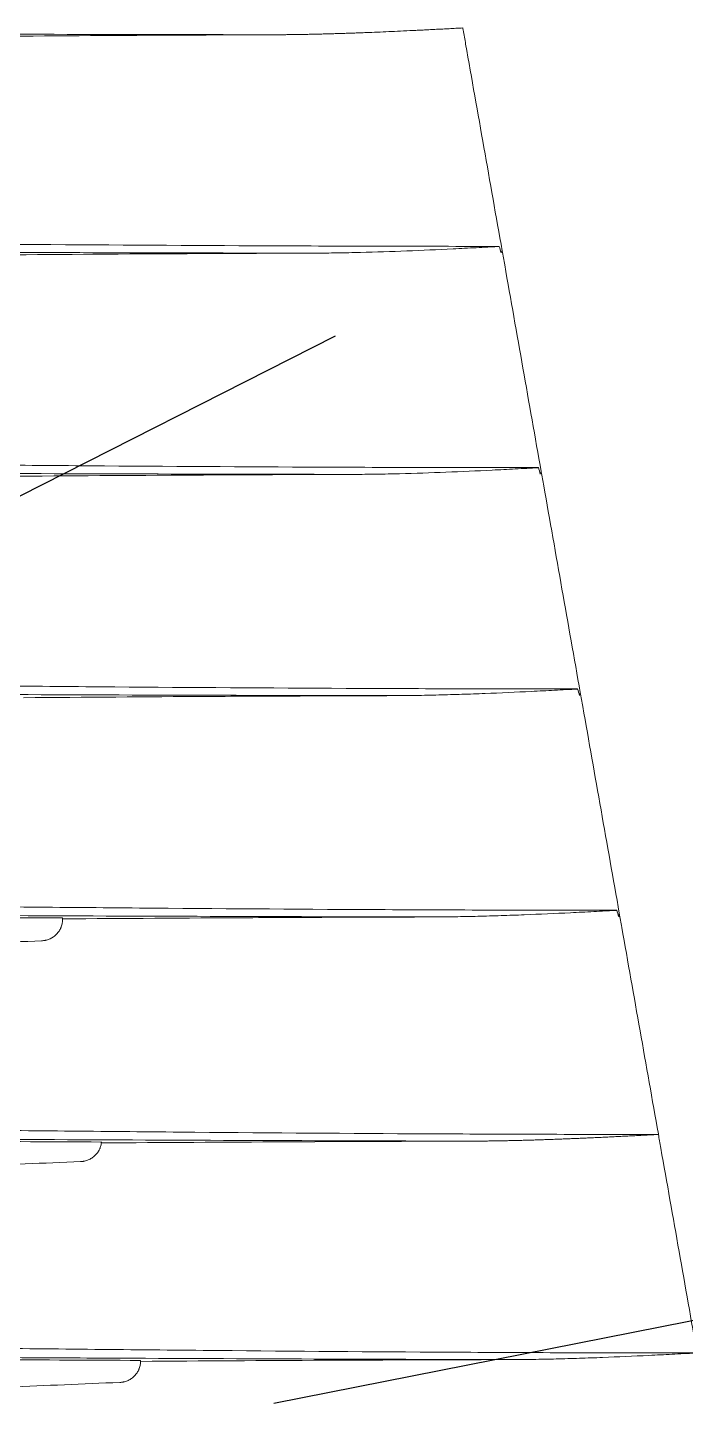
# Model space of a CAD drawing. Header units: inches. Extents: x 3778 to 56227, y -16914 to 35091.
# Drawn here: x 39138.7 to 39185, y -10974.3 to -10875.8 of the extents above; entities that cross this region are included whole.
import ezdxf

# ---------------------------------------------------------------- set-up
doc = ezdxf.new("R2010")
doc.units = ezdxf.units.IN
doc.header["$LTSCALE"] = 100
doc.header["$MEASUREMENT"] = 0
doc.linetypes.add('DH-HID2', pattern=[1.2, 0.8, -0.4])
doc.layers.add('2-con', color=2, linetype='Continuous')
doc.layers.add('FU-FURM', color=251, linetype='DH-HID2')
doc.layers.add('mark-B', color=2, linetype='Continuous', lineweight=20)

# ---------------------------------------------------------------- blocks, each defined once
blk = doc.blocks.new('cjscjdeh')
at = {"layer": 'FU-FURM', "color": 8}
for p, q in [((147752.518, 70326.214), (146763.517, 69824.754)), ((146763.517, 69824.754), (147938.517, 70056.216))]:
    blk.add_line(p, q, dxfattribs=at)
blk = doc.blocks.new('무풍1way 일반')
at = {"layer": 'mark-B'}
for points, knots in [([(-374.704, -83.689), (-380.127, -83.689), (-390.972, -83.815), (-407.212, -84.286), (-423.421, -84.945), (-439.611, -85.698), (-453.003, -86.32), (-461.005, -86.658), (-463.608, -86.762)], [0, 0, 0, 0, 0.182428, 0.364856, 0.547284, 0.729713, 0.912141, 1, 1, 1, 1]), ([(-465.076, -88.15), (-465.069, -88.059), (-465.053, -87.969), (-465.018, -87.838), (-465.004, -87.795), (-464.98, -87.73), (-464.972, -87.709), (-464.954, -87.667), (-464.944, -87.646), (-464.895, -87.542), (-464.848, -87.464), (-464.766, -87.353), (-464.738, -87.317), (-464.692, -87.265), (-464.676, -87.248), (-464.644, -87.215), (-464.627, -87.198), (-464.543, -87.119), (-464.471, -87.062), (-464.355, -86.987), (-464.314, -86.963), (-464.232, -86.92), (-464.19, -86.9), (-464.062, -86.846), (-463.974, -86.818), (-463.861, -86.793), (-463.838, -86.788), (-463.792, -86.78), (-463.769, -86.777), (-463.7, -86.768), (-463.654, -86.764), (-463.608, -86.762)], [0, 0, 0, 0, 0.125, 0.125, 0.1875, 0.1875, 0.21875, 0.21875, 0.25, 0.25, 0.375, 0.375, 0.4375, 0.4375, 0.46875, 0.46875, 0.5, 0.5, 0.625, 0.625, 0.6875, 0.6875, 0.75, 0.75, 0.875, 0.875, 0.90625, 0.90625, 0.9375, 0.9375, 1, 1, 1, 1]), ([(-504.185, -88.841), (-504.185, -88.84), (-504.185, -88.84), (-504.185, -88.84), (-504.184, -88.84), (-504.184, -88.839), (-504.183, -88.839), (-504.182, -88.839), (-504.181, -88.839), (-504.178, -88.838), (-504.175, -88.838), (-504.169, -88.837), (-504.165, -88.836), (-504.152, -88.835), (-504.144, -88.834), (-504.118, -88.832), (-504.101, -88.831), (-504.05, -88.828), (-504.016, -88.826), (-503.914, -88.82), (-503.846, -88.816), (-503.642, -88.805), (-503.506, -88.798), (-503.098, -88.776), (-502.826, -88.762), (-502.01, -88.72), (-501.466, -88.693), (-499.833, -88.614), (-498.745, -88.566), (-497.112, -88.502), (-496.567, -88.483), (-495.478, -88.448), (-494.934, -88.432), (-493.845, -88.405), (-493.301, -88.395), (-492.212, -88.378), (-491.667, -88.373), (-491.123, -88.372)], [0, 0, 0, 0, 0.000061, 0.000061, 0.000122, 0.000122, 0.000244, 0.000244, 0.000488, 0.000488, 0.000977, 0.000977, 0.001953, 0.001953, 0.003906, 0.003906, 0.007812, 0.007812, 0.015625, 0.015625, 0.03125, 0.03125, 0.0625, 0.0625, 0.125, 0.125, 0.25, 0.25, 0.5, 0.5, 0.625, 0.625, 0.75, 0.75, 0.875, 0.875, 1, 1, 1, 1]), ([(-491.123, -88.372), (-488.949, -88.366), (-486.777, -88.36), (-482.434, -88.344), (-480.263, -88.335), (-473.753, -88.304), (-469.417, -88.278), (-465.083, -88.248)], [0, 0, 0, 0, 0.25, 0.25, 0.5, 0.5, 1, 1, 1, 1]), ([(-491.123, -88.372), (-486.221, -88.382), (-481.323, -88.398), (-471.532, -88.436), (-466.64, -88.458), (-459.302, -88.494), (-456.857, -88.506), (-451.967, -88.532), (-449.522, -88.544), (-444.633, -88.57), (-442.188, -88.583), (-437.298, -88.609), (-432.408, -88.634), (-427.517, -88.659), (-422.625, -88.682), (-420.179, -88.693), (-415.285, -88.714), (-412.837, -88.725), (-407.942, -88.743), (-405.494, -88.752), (-398.148, -88.776), (-393.25, -88.789), (-385.899, -88.802), (-383.449, -88.805), (-378.546, -88.81), (-376.094, -88.811), (-373.642, -88.811)], [0, 0, 0, 0, 0.125, 0.125, 0.25, 0.25, 0.3125, 0.3125, 0.375, 0.375, 0.4375, 0.4375, 0.5, 0.5625, 0.5625, 0.625, 0.625, 0.6875, 0.6875, 0.75, 0.75, 0.875, 0.875, 0.9375, 0.9375, 1, 1, 1, 1]), ([(-465.062, -88.315), (-461.263, -88.332), (-457.464, -88.35), (-449.868, -88.388), (-446.07, -88.407), (-438.475, -88.445), (-434.677, -88.464), (-427.08, -88.501), (-423.281, -88.519), (-415.681, -88.551), (-411.88, -88.566), (-404.276, -88.593), (-400.473, -88.605), (-392.864, -88.624), (-389.058, -88.632), (-383.347, -88.64), (-381.443, -88.642), (-377.636, -88.644), (-375.732, -88.645), (-373.828, -88.645)], [0, 0, 0, 0, 0.125, 0.125, 0.25, 0.25, 0.375, 0.375, 0.5, 0.5, 0.625, 0.625, 0.75, 0.75, 0.875, 0.875, 0.9375, 0.9375, 1, 1, 1, 1]), ([(-504.34, -88.71), (-503.91, -91.137), (-503.052, -95.99), (-502.194, -100.843), (-501.764, -103.27)], [0, 0, 0, 0, 0.5, 1, 1, 1, 1]), ([(-373.642, -89.695), (-373.727, -89.695), (-373.812, -89.695), (-373.982, -89.695), (-374.238, -89.695), (-374.834, -89.695), (-376.026, -89.695), (-378.409, -89.694), (-380.452, -89.691), (-384.537, -89.685), (-387.259, -89.678), (-395.426, -89.653), (-400.868, -89.629), (-409.028, -89.581), (-411.748, -89.563), (-417.186, -89.525), (-419.905, -89.504), (-425.342, -89.459), (-428.06, -89.434), (-433.494, -89.384), (-436.211, -89.357), (-441.644, -89.303), (-444.361, -89.274), (-449.794, -89.218), (-452.51, -89.189), (-457.943, -89.133), (-460.66, -89.105), (-466.095, -89.052), (-468.813, -89.027), (-476.967, -88.956), (-482.406, -88.916), (-490.569, -88.873), (-493.29, -88.862), (-498.736, -88.846), (-501.46, -88.841), (-504.185, -88.841)], [0, 0, 0, 0, 0.001953, 0.001953, 0.003906, 0.007812, 0.015625, 0.03125, 0.0625, 0.0625, 0.125, 0.125, 0.25, 0.25, 0.3125, 0.3125, 0.375, 0.375, 0.4375, 0.4375, 0.5, 0.5, 0.5625, 0.5625, 0.625, 0.625, 0.6875, 0.6875, 0.75, 0.75, 0.875, 0.875, 0.9375, 0.9375, 1, 1, 1, 1]), ([(-371.951, -99.253), (-377.376, -99.253), (-388.224, -99.379), (-404.466, -99.85), (-420.673, -100.509), (-436.858, -101.262), (-450.248, -101.884), (-458.251, -102.222), (-460.855, -102.326)], [0, 0, 0, 0, 0.182418, 0.364836, 0.547254, 0.729672, 0.91209, 1, 1, 1, 1]), ([(-538.937, -101.2), (-538.207, -105.348), (-537.478, -109.497), (-536.019, -117.794), (-535.29, -121.943), (-533.101, -134.39), (-531.642, -142.687), (-527.263, -167.582), (-524.342, -184.179), (-518.497, -217.373), (-515.573, -233.971), (-511.188, -258.87), (-509.727, -267.17), (-508.084, -276.507), (-507.901, -277.545), (-507.536, -279.62), (-507.353, -280.657), (-506.989, -282.732), (-506.807, -283.77), (-506.532, -285.326), (-506.441, -285.845), (-506.257, -286.882), (-505.981, -288.438), (-505.706, -289.994), (-505.435, -291.551), (-505.345, -292.07), (-505.209, -292.848), (-505.163, -293.107), (-505.07, -293.626), (-505.023, -293.885), (-504.88, -294.662), (-504.78, -295.179), (-504.619, -295.952), (-504.564, -296.209), (-504.448, -296.722), (-504.267, -297.49), (-504.066, -298.253), (-503.852, -299.012), (-503.742, -299.391), (-503.608, -299.832), (-503.54, -300.052), (-503.505, -300.162), (-503.49, -300.209), (-503.481, -300.241), (-503.476, -300.257), (-503.471, -300.272)], [0, 0, 0, 0, 0.0625, 0.0625, 0.125, 0.125, 0.25, 0.25, 0.5, 0.5, 0.75, 0.75, 0.875, 0.875, 0.890625, 0.890625, 0.90625, 0.90625, 0.921875, 0.921875, 0.929687, 0.929687, 0.9375, 0.953125, 0.953125, 0.960937, 0.960937, 0.964844, 0.964844, 0.96875, 0.96875, 0.976562, 0.976562, 0.980469, 0.980469, 0.984375, 0.992188, 0.992188, 0.996094, 0.998047, 0.999023, 0.999512, 0.999756, 0.999756, 1, 1, 1, 1]), ([(-462.325, -103.716), (-462.318, -103.625), (-462.302, -103.535), (-462.267, -103.404), (-462.253, -103.36), (-462.229, -103.296), (-462.221, -103.275), (-462.203, -103.232), (-462.193, -103.211), (-462.143, -103.108), (-462.096, -103.029), (-462.015, -102.918), (-461.986, -102.883), (-461.94, -102.83), (-461.924, -102.813), (-461.892, -102.78), (-461.876, -102.764), (-461.792, -102.684), (-461.719, -102.627), (-461.603, -102.552), (-461.563, -102.528), (-461.48, -102.484), (-461.438, -102.464), (-461.31, -102.411), (-461.222, -102.383), (-461.109, -102.357), (-461.086, -102.353), (-461.04, -102.345), (-461.017, -102.341), (-460.948, -102.332), (-460.901, -102.328), (-460.855, -102.326)], [0, 0, 0, 0, 0.125, 0.125, 0.1875, 0.1875, 0.21875, 0.21875, 0.25, 0.25, 0.375, 0.375, 0.4375, 0.4375, 0.46875, 0.46875, 0.5, 0.5, 0.625, 0.625, 0.6875, 0.6875, 0.75, 0.75, 0.875, 0.875, 0.90625, 0.90625, 0.9375, 0.9375, 1, 1, 1, 1]), ([(-501.593, -104.241), (-501.505, -104.236), (-501.329, -104.227), (-501.068, -104.214), (-500.809, -104.2), (-500.553, -104.187), (-500.299, -104.174), (-500.048, -104.161), (-499.8, -104.148), (-499.554, -104.136), (-499.31, -104.123), (-499.07, -104.111), (-498.832, -104.1), (-498.596, -104.088), (-498.363, -104.077), (-498.133, -104.065), (-497.905, -104.054), (-497.68, -104.044), (-497.457, -104.033), (-497.238, -104.023), (-497.02, -104.013), (-496.805, -104.003), (-496.593, -103.994), (-496.384, -103.984), (-496.177, -103.975), (-495.973, -103.966), (-495.771, -103.958), (-495.572, -103.949), (-495.375, -103.941), (-495.181, -103.934), (-494.917, -103.923), (-494.582, -103.91), (-494.179, -103.895), (-493.78, -103.881), (-493.386, -103.868), (-492.998, -103.856), (-492.614, -103.844), (-492.234, -103.833), (-491.86, -103.823), (-491.491, -103.814), (-491.126, -103.806), (-490.766, -103.799), (-490.411, -103.792), (-490.061, -103.786), (-489.716, -103.781), (-489.376, -103.778), (-489.04, -103.774), (-488.709, -103.772), (-488.491, -103.771), (-488.382, -103.771)], [0, 0, 0, 0, 0.019996, 0.039795, 0.059398, 0.078804, 0.098014, 0.117027, 0.135843, 0.154462, 0.172885, 0.191111, 0.20914, 0.226972, 0.244608, 0.262047, 0.279289, 0.296334, 0.313182, 0.329833, 0.346288, 0.362545, 0.378606, 0.394469, 0.410136, 0.425606, 0.440878, 0.455954, 0.470833, 0.485515, 0.5, 0.530904, 0.561441, 0.591609, 0.62141, 0.650842, 0.679907, 0.708603, 0.736932, 0.764893, 0.792486, 0.819711, 0.846569, 0.873059, 0.899182, 0.924937, 0.950325, 0.975346, 1, 1, 1, 1]), ([(-370.922, -105.072), (-371.007, -105.072), (-371.093, -105.072), (-371.263, -105.072), (-371.519, -105.072), (-372.115, -105.072), (-373.308, -105.072), (-375.693, -105.071), (-377.738, -105.068), (-381.826, -105.062), (-384.551, -105.056), (-392.724, -105.031), (-398.171, -105.007), (-406.339, -104.961), (-409.062, -104.944), (-414.506, -104.906), (-417.227, -104.885), (-422.669, -104.841), (-425.39, -104.818), (-430.83, -104.769), (-433.55, -104.743), (-438.989, -104.69), (-441.708, -104.662), (-447.147, -104.607), (-449.866, -104.579), (-455.306, -104.524), (-458.025, -104.497), (-463.466, -104.446), (-466.187, -104.421), (-474.35, -104.352), (-479.793, -104.313), (-487.964, -104.272), (-490.688, -104.261), (-496.139, -104.246), (-498.865, -104.242), (-501.592, -104.241)], [0, 0, 0, 0, 0.001953, 0.001953, 0.003906, 0.007812, 0.015625, 0.03125, 0.0625, 0.0625, 0.125, 0.125, 0.25, 0.25, 0.3125, 0.3125, 0.375, 0.375, 0.4375, 0.4375, 0.5, 0.5, 0.5625, 0.5625, 0.625, 0.625, 0.6875, 0.6875, 0.75, 0.75, 0.875, 0.875, 0.9375, 0.9375, 1, 1, 1, 1]), ([(-501.587, -104.274), (-501.158, -106.701), (-500.299, -111.554), (-499.441, -116.407), (-499.012, -118.834)], [0, 0, 0, 0, 0.5, 1, 1, 1, 1]), ([(-462.319, -103.643), (-466.656, -103.674), (-470.997, -103.7), (-477.512, -103.733), (-479.685, -103.742), (-484.032, -103.759), (-486.207, -103.765), (-488.382, -103.771)], [0, 0, 0, 0, 0.5, 0.5, 0.75, 0.75, 1, 1, 1, 1]), ([(-488.382, -103.771), (-483.482, -103.781), (-478.585, -103.796), (-468.796, -103.832), (-463.904, -103.853), (-456.567, -103.887), (-454.122, -103.899), (-449.233, -103.923), (-446.788, -103.935), (-441.899, -103.959), (-437.01, -103.984), (-429.675, -104.02), (-424.785, -104.043), (-419.893, -104.066), (-417.447, -104.076), (-412.554, -104.097), (-410.107, -104.106), (-405.213, -104.124), (-402.765, -104.133), (-395.421, -104.155), (-390.524, -104.168), (-383.176, -104.18), (-380.726, -104.183), (-375.825, -104.188), (-373.374, -104.189), (-370.922, -104.189)], [0, 0, 0, 0, 0.125, 0.125, 0.25, 0.25, 0.3125, 0.3125, 0.375, 0.375, 0.4375, 0.5, 0.5625, 0.5625, 0.625, 0.625, 0.6875, 0.6875, 0.75, 0.75, 0.875, 0.875, 0.9375, 0.9375, 1, 1, 1, 1]), ([(-462.299, -103.709), (-458.5, -103.725), (-454.703, -103.743), (-447.11, -103.778), (-443.314, -103.796), (-435.721, -103.833), (-431.925, -103.851), (-424.331, -103.885), (-420.533, -103.902), (-412.936, -103.933), (-409.137, -103.948), (-401.537, -103.974), (-397.736, -103.985), (-390.132, -104.003), (-386.328, -104.011), (-381.572, -104.017), (-380.621, -104.018), (-378.718, -104.02), (-377.767, -104.021), (-374.913, -104.023), (-373.01, -104.024), (-371.108, -104.024)], [0, 0, 0, 0, 0.125, 0.125, 0.25, 0.25, 0.375, 0.375, 0.5, 0.5, 0.625, 0.625, 0.75, 0.75, 0.875, 0.875, 0.90625, 0.90625, 0.9375, 0.9375, 1, 1, 1, 1]), ([(-369.199, -114.817), (-374.625, -114.817), (-385.477, -114.943), (-401.72, -115.414), (-417.924, -116.073), (-434.105, -116.826), (-447.493, -117.448), (-455.497, -117.786), (-458.102, -117.89)], [0, 0, 0, 0, 0.182407, 0.364815, 0.547222, 0.72963, 0.912037, 1, 1, 1, 1]), ([(-459.573, -119.282), (-459.567, -119.19), (-459.551, -119.101), (-459.516, -118.969), (-459.502, -118.926), (-459.478, -118.861), (-459.469, -118.84), (-459.451, -118.798), (-459.442, -118.776), (-459.392, -118.673), (-459.344, -118.594), (-459.263, -118.483), (-459.234, -118.447), (-459.188, -118.395), (-459.172, -118.378), (-459.14, -118.344), (-459.123, -118.328), (-459.039, -118.248), (-458.967, -118.191), (-458.869, -118.128), (-458.85, -118.116), (-458.81, -118.092), (-458.789, -118.081), (-458.727, -118.048), (-458.685, -118.028), (-458.557, -117.975), (-458.469, -117.947), (-458.355, -117.921), (-458.332, -117.917), (-458.286, -117.909), (-458.263, -117.905), (-458.194, -117.896), (-458.148, -117.892), (-458.102, -117.89)], [0, 0, 0, 0, 0.125, 0.125, 0.1875, 0.1875, 0.21875, 0.21875, 0.25, 0.25, 0.375, 0.375, 0.4375, 0.4375, 0.46875, 0.46875, 0.5, 0.5, 0.625, 0.625, 0.65625, 0.65625, 0.6875, 0.6875, 0.75, 0.75, 0.875, 0.875, 0.90625, 0.90625, 0.9375, 0.9375, 1, 1, 1, 1]), ([(-498.834, -119.838), (-498.405, -122.265), (-497.546, -127.118), (-496.688, -131.971), (-496.259, -134.398)], [0, 0, 0, 0, 0.5, 1, 1, 1, 1]), ([(-498.658, -120.044), (-498.658, -120.044), (-498.658, -120.043), (-498.657, -120.043), (-498.657, -120.043), (-498.656, -120.043), (-498.656, -120.042), (-498.654, -120.042), (-498.653, -120.042), (-498.65, -120.041), (-498.648, -120.041), (-498.642, -120.04), (-498.637, -120.04), (-498.625, -120.038), (-498.616, -120.038), (-498.591, -120.036), (-498.574, -120.034), (-498.523, -120.031), (-498.489, -120.029), (-498.387, -120.023), (-498.319, -120.019), (-498.115, -120.008), (-497.979, -120.001), (-497.572, -119.979), (-497.3, -119.965), (-496.484, -119.923), (-495.94, -119.896), (-494.309, -119.817), (-493.221, -119.768), (-491.589, -119.704), (-491.045, -119.685), (-489.957, -119.649), (-489.413, -119.633), (-488.325, -119.606), (-487.781, -119.595), (-486.693, -119.579), (-486.149, -119.573), (-485.605, -119.572)], [0, 0, 0, 0, 0.000061, 0.000061, 0.000122, 0.000122, 0.000244, 0.000244, 0.000488, 0.000488, 0.000977, 0.000977, 0.001953, 0.001953, 0.003906, 0.003906, 0.007813, 0.007813, 0.015625, 0.015625, 0.03125, 0.03125, 0.0625, 0.0625, 0.125, 0.125, 0.25, 0.25, 0.5, 0.5, 0.625, 0.625, 0.75, 0.75, 0.875, 0.875, 1, 1, 1, 1]), ([(-368.136, -120.823), (-368.221, -120.823), (-368.307, -120.823), (-368.477, -120.823), (-368.732, -120.823), (-369.328, -120.823), (-370.519, -120.823), (-372.901, -120.822), (-374.942, -120.82), (-379.025, -120.814), (-381.746, -120.808), (-389.909, -120.786), (-395.349, -120.764), (-403.508, -120.721), (-406.227, -120.706), (-411.665, -120.671), (-414.384, -120.652), (-419.821, -120.611), (-422.539, -120.589), (-427.974, -120.543), (-430.691, -120.519), (-436.125, -120.469), (-438.842, -120.443), (-444.276, -120.391), (-446.993, -120.365), (-452.427, -120.313), (-455.144, -120.287), (-460.579, -120.238), (-463.297, -120.215), (-471.451, -120.15), (-476.889, -120.113), (-485.049, -120.074), (-487.77, -120.063), (-493.213, -120.049), (-495.935, -120.045), (-498.658, -120.044)], [0, 0, 0, 0, 0.001953, 0.001953, 0.003906, 0.007812, 0.015625, 0.03125, 0.0625, 0.0625, 0.125, 0.125, 0.25, 0.25, 0.3125, 0.3125, 0.375, 0.375, 0.4375, 0.4375, 0.5, 0.5, 0.5625, 0.5625, 0.625, 0.625, 0.6875, 0.6875, 0.75, 0.75, 0.875, 0.875, 0.9375, 0.9375, 1, 1, 1, 1]), ([(-485.605, -119.572), (-483.433, -119.566), (-481.261, -119.558), (-476.921, -119.54), (-474.752, -119.53), (-468.247, -119.495), (-463.914, -119.467), (-459.585, -119.433)], [0, 0, 0, 0, 0.25, 0.25, 0.5, 0.5, 1, 1, 1, 1]), ([(-485.605, -119.572), (-480.706, -119.581), (-475.809, -119.594), (-466.02, -119.626), (-461.127, -119.644), (-453.79, -119.675), (-451.344, -119.685), (-446.453, -119.706), (-444.008, -119.717), (-439.117, -119.739), (-434.227, -119.761), (-426.89, -119.792), (-421.998, -119.813), (-417.106, -119.832), (-414.659, -119.841), (-409.765, -119.859), (-407.318, -119.868), (-402.423, -119.883), (-399.975, -119.89), (-392.631, -119.91), (-387.734, -119.921), (-380.387, -119.931), (-377.937, -119.934), (-373.037, -119.938), (-370.587, -119.939), (-368.136, -119.939)], [0, 0, 0, 0, 0.125, 0.125, 0.25, 0.25, 0.3125, 0.3125, 0.375, 0.375, 0.4375, 0.5, 0.5625, 0.5625, 0.625, 0.625, 0.6875, 0.6875, 0.75, 0.75, 0.875, 0.875, 0.9375, 0.9375, 1, 1, 1, 1]), ([(-459.564, -119.5), (-455.764, -119.514), (-451.964, -119.53), (-444.365, -119.561), (-440.566, -119.577), (-432.968, -119.609), (-429.169, -119.624), (-421.569, -119.655), (-417.769, -119.669), (-410.168, -119.696), (-406.366, -119.709), (-398.762, -119.731), (-394.959, -119.74), (-387.351, -119.756), (-383.546, -119.762), (-377.838, -119.769), (-375.935, -119.77), (-372.129, -119.772), (-370.226, -119.773), (-368.323, -119.773)], [0, 0, 0, 0, 0.125, 0.125, 0.25, 0.25, 0.375, 0.375, 0.5, 0.5, 0.625, 0.625, 0.75, 0.75, 0.875, 0.875, 0.9375, 0.9375, 1, 1, 1, 1]), ([(-496.081, -135.402), (-495.652, -137.829), (-494.794, -142.682), (-493.935, -147.535), (-493.506, -149.962)], [0, 0, 0, 0, 0.5, 1, 1, 1, 1]), ([(-495.895, -135.644), (-495.895, -135.643), (-495.895, -135.643), (-495.894, -135.643), (-495.894, -135.643), (-495.893, -135.642), (-495.893, -135.642), (-495.891, -135.642), (-495.89, -135.642), (-495.887, -135.641), (-495.885, -135.641), (-495.879, -135.64), (-495.874, -135.639), (-495.862, -135.638), (-495.853, -135.637), (-495.828, -135.635), (-495.811, -135.634), (-495.76, -135.631), (-495.726, -135.629), (-495.624, -135.623), (-495.556, -135.619), (-495.352, -135.608), (-495.216, -135.6), (-494.809, -135.579), (-494.537, -135.564), (-493.721, -135.522), (-493.178, -135.495), (-491.547, -135.416), (-490.459, -135.367), (-488.828, -135.303), (-488.284, -135.283), (-487.196, -135.248), (-486.652, -135.232), (-485.565, -135.205), (-485.021, -135.194), (-483.933, -135.177), (-483.389, -135.172), (-482.845, -135.17)], [0, 0, 0, 0, 0.000061, 0.000061, 0.000122, 0.000122, 0.000244, 0.000244, 0.000488, 0.000488, 0.000977, 0.000977, 0.001953, 0.001953, 0.003906, 0.003906, 0.007813, 0.007813, 0.015625, 0.015625, 0.03125, 0.03125, 0.0625, 0.0625, 0.125, 0.125, 0.25, 0.25, 0.5, 0.5, 0.625, 0.625, 0.75, 0.75, 0.875, 0.875, 1, 1, 1, 1]), ([(-365.384, -136.387), (-365.554, -136.387), (-365.724, -136.387), (-366.064, -136.387), (-366.574, -136.387), (-367.765, -136.387), (-370.146, -136.386), (-372.187, -136.384), (-376.269, -136.378), (-378.99, -136.373), (-387.151, -136.352), (-392.591, -136.332), (-400.749, -136.291), (-403.468, -136.276), (-408.906, -136.243), (-411.624, -136.225), (-417.061, -136.186), (-419.779, -136.166), (-425.214, -136.122), (-427.932, -136.098), (-433.366, -136.051), (-436.083, -136.026), (-441.517, -135.976), (-444.234, -135.951), (-449.669, -135.901), (-452.386, -135.877), (-457.821, -135.83), (-460.539, -135.808), (-468.693, -135.745), (-474.13, -135.71), (-482.289, -135.672), (-485.009, -135.662), (-490.451, -135.648), (-493.173, -135.644), (-495.895, -135.644)], [0, 0, 0, 0, 0.003906, 0.003906, 0.007813, 0.015625, 0.03125, 0.0625, 0.0625, 0.125, 0.125, 0.25, 0.25, 0.3125, 0.3125, 0.375, 0.375, 0.4375, 0.4375, 0.5, 0.5, 0.5625, 0.5625, 0.625, 0.625, 0.6875, 0.6875, 0.75, 0.75, 0.875, 0.875, 0.9375, 0.9375, 1, 1, 1, 1]), ([(-482.845, -135.17), (-480.673, -135.163), (-478.503, -135.155), (-474.163, -135.137), (-471.995, -135.126), (-465.492, -135.089), (-461.162, -135.059), (-456.836, -135.024)], [0, 0, 0, 0, 0.25, 0.25, 0.5, 0.5, 1, 1, 1, 1]), ([(-482.845, -135.17), (-477.947, -135.178), (-473.051, -135.19), (-463.263, -135.219), (-458.37, -135.236), (-451.032, -135.264), (-448.586, -135.273), (-443.695, -135.293), (-441.25, -135.302), (-436.359, -135.322), (-431.468, -135.342), (-424.131, -135.371), (-416.793, -135.398), (-411.9, -135.415), (-407.006, -135.431), (-404.559, -135.439), (-399.664, -135.453), (-397.216, -135.459), (-389.873, -135.477), (-384.977, -135.486), (-377.631, -135.496), (-375.182, -135.499), (-370.283, -135.502), (-367.834, -135.503), (-365.384, -135.503)], [0, 0, 0, 0, 0.125, 0.125, 0.25, 0.25, 0.3125, 0.3125, 0.375, 0.375, 0.4375, 0.5, 0.5625, 0.625, 0.625, 0.6875, 0.6875, 0.75, 0.75, 0.875, 0.875, 0.9375, 0.9375, 1, 1, 1, 1]), ([(-493.132, -151.242), (-493.132, -151.242), (-493.132, -151.242), (-493.131, -151.241), (-493.131, -151.241), (-493.13, -151.241), (-493.13, -151.241), (-493.128, -151.24), (-493.127, -151.24), (-493.124, -151.239), (-493.122, -151.239), (-493.116, -151.238), (-493.112, -151.238), (-493.099, -151.236), (-493.09, -151.236), (-493.065, -151.234), (-493.048, -151.232), (-492.997, -151.229), (-492.963, -151.227), (-492.861, -151.221), (-492.793, -151.217), (-492.59, -151.206), (-492.454, -151.199), (-492.046, -151.177), (-491.774, -151.163), (-490.959, -151.12), (-490.415, -151.093), (-488.784, -151.014), (-487.697, -150.965), (-485.522, -150.88), (-484.435, -150.843), (-482.804, -150.802), (-482.26, -150.791), (-481.172, -150.774), (-480.628, -150.768), (-480.085, -150.767)], [0, 0, 0, 0, 0.000061, 0.000061, 0.000122, 0.000122, 0.000244, 0.000244, 0.000488, 0.000488, 0.000977, 0.000977, 0.001953, 0.001953, 0.003906, 0.003906, 0.007812, 0.007812, 0.015625, 0.015625, 0.03125, 0.03125, 0.0625, 0.0625, 0.125, 0.125, 0.25, 0.25, 0.5, 0.5, 0.75, 0.75, 0.875, 0.875, 1, 1, 1, 1]), ([(-480.085, -150.767), (-477.913, -150.76), (-475.743, -150.752), (-471.405, -150.732), (-469.238, -150.72), (-462.738, -150.682), (-458.41, -150.651), (-454.086, -150.614)], [0, 0, 0, 0, 0.25, 0.25, 0.5, 0.5, 1, 1, 1, 1]), ([(-480.085, -150.767), (-475.188, -150.774), (-470.292, -150.785), (-460.505, -150.811), (-455.612, -150.827), (-448.274, -150.852), (-445.828, -150.861), (-440.937, -150.878), (-438.491, -150.887), (-433.6, -150.905), (-428.709, -150.923), (-421.371, -150.949), (-414.033, -150.973), (-409.14, -150.988), (-404.246, -151.003), (-401.799, -151.01), (-396.905, -151.022), (-394.458, -151.028), (-387.115, -151.044), (-382.22, -151.052), (-374.875, -151.061), (-372.427, -151.063), (-367.529, -151.066), (-365.08, -151.067), (-362.631, -151.067)], [0, 0, 0, 0, 0.125, 0.125, 0.25, 0.25, 0.3125, 0.3125, 0.375, 0.375, 0.4375, 0.5, 0.5625, 0.625, 0.625, 0.6875, 0.6875, 0.75, 0.75, 0.875, 0.875, 0.9375, 0.9375, 1, 1, 1, 1]), ([(-493.329, -150.966), (-492.899, -153.393), (-492.041, -158.246), (-491.183, -163.099), (-490.753, -165.526)], [0, 0, 0, 0, 0.5, 1, 1, 1, 1]), ([(-362.631, -151.951), (-362.801, -151.951), (-362.971, -151.951), (-363.311, -151.951), (-363.821, -151.951), (-365.012, -151.951), (-367.392, -151.95), (-369.433, -151.948), (-373.514, -151.943), (-376.234, -151.938), (-384.394, -151.918), (-389.833, -151.899), (-397.99, -151.861), (-400.709, -151.847), (-406.146, -151.815), (-408.865, -151.798), (-414.302, -151.761), (-417.02, -151.742), (-422.455, -151.7), (-425.172, -151.678), (-430.607, -151.632), (-433.324, -151.608), (-438.759, -151.561), (-441.476, -151.537), (-446.911, -151.489), (-449.628, -151.466), (-455.063, -151.421), (-457.781, -151.399), (-465.935, -151.339), (-471.372, -151.305), (-479.529, -151.269), (-482.249, -151.26), (-487.69, -151.246), (-490.411, -151.243), (-493.132, -151.242)], [0, 0, 0, 0, 0.003906, 0.003906, 0.007813, 0.015625, 0.03125, 0.0625, 0.0625, 0.125, 0.125, 0.25, 0.25, 0.3125, 0.3125, 0.375, 0.375, 0.4375, 0.4375, 0.5, 0.5, 0.5625, 0.5625, 0.625, 0.625, 0.6875, 0.6875, 0.75, 0.75, 0.875, 0.875, 0.9375, 0.9375, 1, 1, 1, 1]), ([(-490.576, -166.53), (-490.147, -168.957), (-489.288, -173.81), (-488.43, -178.663), (-488.001, -181.09)], [0, 0, 0, 0, 0.5, 1, 1, 1, 1]), ([(-490.37, -166.839), (-490.37, -166.839), (-490.369, -166.839), (-490.369, -166.838), (-490.369, -166.838), (-490.368, -166.838), (-490.368, -166.838), (-490.366, -166.837), (-490.365, -166.837), (-490.362, -166.836), (-490.36, -166.836), (-490.353, -166.835), (-490.349, -166.835), (-490.337, -166.833), (-490.328, -166.833), (-490.303, -166.831), (-490.286, -166.829), (-490.235, -166.826), (-490.201, -166.824), (-490.099, -166.818), (-490.031, -166.814), (-489.827, -166.803), (-489.691, -166.796), (-489.284, -166.774), (-489.012, -166.76), (-488.197, -166.717), (-487.653, -166.69), (-486.022, -166.611), (-484.935, -166.562), (-482.761, -166.476), (-481.673, -166.439), (-480.042, -166.398), (-479.498, -166.387), (-478.411, -166.37), (-477.867, -166.364), (-477.323, -166.362)], [0, 0, 0, 0, 0.000061, 0.000061, 0.000122, 0.000122, 0.000244, 0.000244, 0.000488, 0.000488, 0.000977, 0.000977, 0.001953, 0.001953, 0.003906, 0.003906, 0.007813, 0.007813, 0.015625, 0.015625, 0.03125, 0.03125, 0.0625, 0.0625, 0.125, 0.125, 0.25, 0.25, 0.5, 0.5, 0.75, 0.75, 0.875, 0.875, 1, 1, 1, 1]), ([(-451.336, -166.203), (-455.657, -166.241), (-459.982, -166.274), (-466.479, -166.314), (-468.646, -166.326), (-472.982, -166.346), (-475.152, -166.355), (-477.323, -166.362)], [0, 0, 0, 0, 0.5, 0.5, 0.75, 0.75, 1, 1, 1, 1]), ([(-477.323, -166.362), (-472.427, -166.369), (-467.533, -166.379), (-457.746, -166.403), (-452.853, -166.417), (-445.516, -166.439), (-443.07, -166.447), (-438.178, -166.463), (-435.732, -166.471), (-430.841, -166.487), (-425.95, -166.503), (-418.612, -166.526), (-411.274, -166.548), (-406.381, -166.561), (-401.488, -166.574), (-399.041, -166.58), (-394.147, -166.591), (-391.7, -166.596), (-384.358, -166.611), (-379.463, -166.618), (-372.12, -166.626), (-369.672, -166.628), (-364.775, -166.63), (-362.327, -166.631), (-359.878, -166.631)], [0, 0, 0, 0, 0.125, 0.125, 0.25, 0.25, 0.3125, 0.3125, 0.375, 0.375, 0.4375, 0.5, 0.5625, 0.625, 0.625, 0.6875, 0.6875, 0.75, 0.75, 0.875, 0.875, 0.9375, 0.9375, 1, 1, 1, 1]), ([(-359.878, -167.515), (-360.048, -167.515), (-360.218, -167.515), (-360.558, -167.515), (-361.068, -167.515), (-362.258, -167.515), (-364.639, -167.514), (-366.679, -167.512), (-370.758, -167.508), (-373.478, -167.503), (-381.637, -167.484), (-387.075, -167.466), (-395.232, -167.43), (-397.951, -167.417), (-403.388, -167.387), (-406.106, -167.371), (-411.543, -167.336), (-414.261, -167.317), (-419.696, -167.277), (-422.414, -167.256), (-427.849, -167.213), (-430.566, -167.19), (-436.001, -167.145), (-438.718, -167.121), (-444.153, -167.076), (-446.87, -167.053), (-452.305, -167.01), (-455.023, -166.99), (-463.176, -166.932), (-468.613, -166.9), (-476.77, -166.865), (-479.489, -166.856), (-484.929, -166.843), (-487.649, -166.84), (-490.37, -166.839)], [0, 0, 0, 0, 0.003906, 0.003906, 0.007813, 0.015625, 0.03125, 0.0625, 0.0625, 0.125, 0.125, 0.25, 0.25, 0.3125, 0.3125, 0.375, 0.375, 0.4375, 0.4375, 0.5, 0.5, 0.5625, 0.5625, 0.625, 0.625, 0.6875, 0.6875, 0.75, 0.75, 0.875, 0.875, 0.9375, 0.9375, 1, 1, 1, 1]), ([(-487.798, -182.233), (-487.717, -182.229), (-487.556, -182.221), (-487.316, -182.208), (-487.079, -182.196), (-486.846, -182.183), (-486.615, -182.171), (-486.389, -182.16), (-486.165, -182.148), (-485.945, -182.137), (-485.728, -182.126), (-485.514, -182.115), (-485.304, -182.104), (-485.097, -182.094), (-484.893, -182.083), (-484.693, -182.073), (-484.271, -182.053), (-483.635, -182.022), (-482.795, -181.983), (-481.983, -181.948), (-481.315, -181.92), (-480.783, -181.899), (-480.379, -181.884), (-479.979, -181.87), (-479.585, -181.856), (-479.196, -181.844), (-478.811, -181.832), (-478.432, -181.821), (-478.057, -181.81), (-477.687, -181.801), (-477.323, -181.792), (-476.963, -181.785), (-476.608, -181.778), (-476.258, -181.772), (-475.913, -181.767), (-475.573, -181.763), (-475.238, -181.759), (-474.908, -181.757), (-474.689, -181.756), (-474.581, -181.755)], [0, 0, 0, 0, 0.018421, 0.036592, 0.054512, 0.072182, 0.089601, 0.106769, 0.123687, 0.140353, 0.15677, 0.172935, 0.18885, 0.204514, 0.219927, 0.23509, 0.250001, 0.315735, 0.379313, 0.440734, 0.5, 0.53095, 0.561526, 0.591729, 0.621559, 0.651016, 0.680099, 0.708809, 0.737145, 0.765109, 0.792699, 0.819916, 0.84676, 0.873232, 0.89933, 0.925056, 0.95041, 0.975391, 1, 1, 1, 1]), ([(-448.572, -181.593), (-452.895, -181.632), (-457.224, -181.665), (-463.726, -181.706), (-468.064, -181.73), (-472.407, -181.748), (-474.581, -181.755)], [0, 0, 0, 0, 0.5, 0.5, 0.75, 1, 1, 1, 1]), ([(-474.581, -181.755), (-469.686, -181.762), (-464.792, -181.771), (-455.007, -181.793), (-450.116, -181.806), (-442.779, -181.828), (-440.333, -181.835), (-435.443, -181.85), (-432.997, -181.857), (-428.106, -181.872), (-423.216, -181.887), (-415.879, -181.909), (-408.542, -181.93), (-403.65, -181.943), (-398.758, -181.955), (-396.312, -181.961), (-391.419, -181.971), (-388.972, -181.976), (-381.632, -181.99), (-376.738, -181.997), (-369.396, -182.004), (-366.949, -182.006), (-362.054, -182.008), (-359.606, -182.009), (-357.159, -182.009)], [0, 0, 0, 0, 0.125, 0.125, 0.25, 0.25, 0.3125, 0.3125, 0.375, 0.375, 0.4375, 0.5, 0.5625, 0.625, 0.625, 0.6875, 0.6875, 0.75, 0.75, 0.875, 0.875, 0.9375, 0.9375, 1, 1, 1, 1])]:
    blk.add_open_spline(points, degree=3, knots=knots, dxfattribs=at)
for points in [[(-465.083, -88.248), (-465.081, -88.215), (-465.078, -88.183), (-465.076, -88.15)], [(-465.062, -88.315), (-465.069, -88.293), (-465.076, -88.27), (-465.083, -88.248)], [(-501.673, -103.789), (-501.703, -103.616), (-501.734, -103.443), (-501.764, -103.27)], [(-501.673, -103.789), (-501.646, -103.94), (-501.619, -104.09), (-501.593, -104.241)], [(-501.592, -104.241), (-501.59, -104.252), (-501.588, -104.263), (-501.586, -104.274)], [(-462.299, -103.709), (-462.305, -103.687), (-462.312, -103.665), (-462.319, -103.643)], [(-499.012, -118.834), (-498.952, -119.169), (-498.893, -119.503), (-498.834, -119.838)], [(-498.79, -119.591), (-498.805, -119.673), (-498.819, -119.756), (-498.833, -119.838)], [(-498.658, -120.044), (-498.702, -119.893), (-498.746, -119.742), (-498.79, -119.591)], [(-459.585, -119.433), (-459.581, -119.383), (-459.577, -119.332), (-459.573, -119.282)], [(-459.564, -119.5), (-459.571, -119.478), (-459.578, -119.456), (-459.585, -119.433)], [(-496.259, -134.398), (-496.2, -134.733), (-496.14, -135.067), (-496.081, -135.402)], [(-496.027, -135.19), (-496.045, -135.261), (-496.063, -135.331), (-496.081, -135.402)], [(-495.895, -135.644), (-495.939, -135.493), (-495.983, -135.341), (-496.027, -135.19)], [(-493.506, -149.962), (-493.447, -150.297), (-493.388, -150.631), (-493.329, -150.966)], [(-493.264, -150.788), (-493.286, -150.847), (-493.307, -150.907), (-493.328, -150.966)], [(-493.132, -151.242), (-493.176, -151.091), (-493.22, -150.939), (-493.264, -150.788)], [(-490.753, -165.526), (-490.694, -165.861), (-490.635, -166.195), (-490.576, -166.53)], [(-490.502, -166.385), (-490.526, -166.433), (-490.551, -166.482), (-490.575, -166.53)], [(-490.37, -166.839), (-490.414, -166.688), (-490.458, -166.536), (-490.502, -166.385)], [(-488.001, -181.09), (-487.941, -181.425), (-487.882, -181.759), (-487.823, -182.094)], [(-487.823, -182.094), (-487.815, -182.14), (-487.807, -182.187), (-487.798, -182.233)]]:
    blk.add_open_spline(points, degree=3, dxfattribs=at)
blk = doc.blocks.new('dpdjzjs')
at = {"layer": 'mark-B', "rotation": 180}
blk.add_blockref('무풍1way 일반', (174652.415, 90772.437), dxfattribs=at)

msp = doc.modelspace()

# ---------------------------------------------------------------- block references
msp.add_blockref('cjscjdeh', (-107842.967, -80843.836))
at = {"layer": '2-con'}
msp.add_blockref('dpdjzjs', (-135970.865, -101830.442), dxfattribs=at)

doc.saveas('drawing.dxf')
